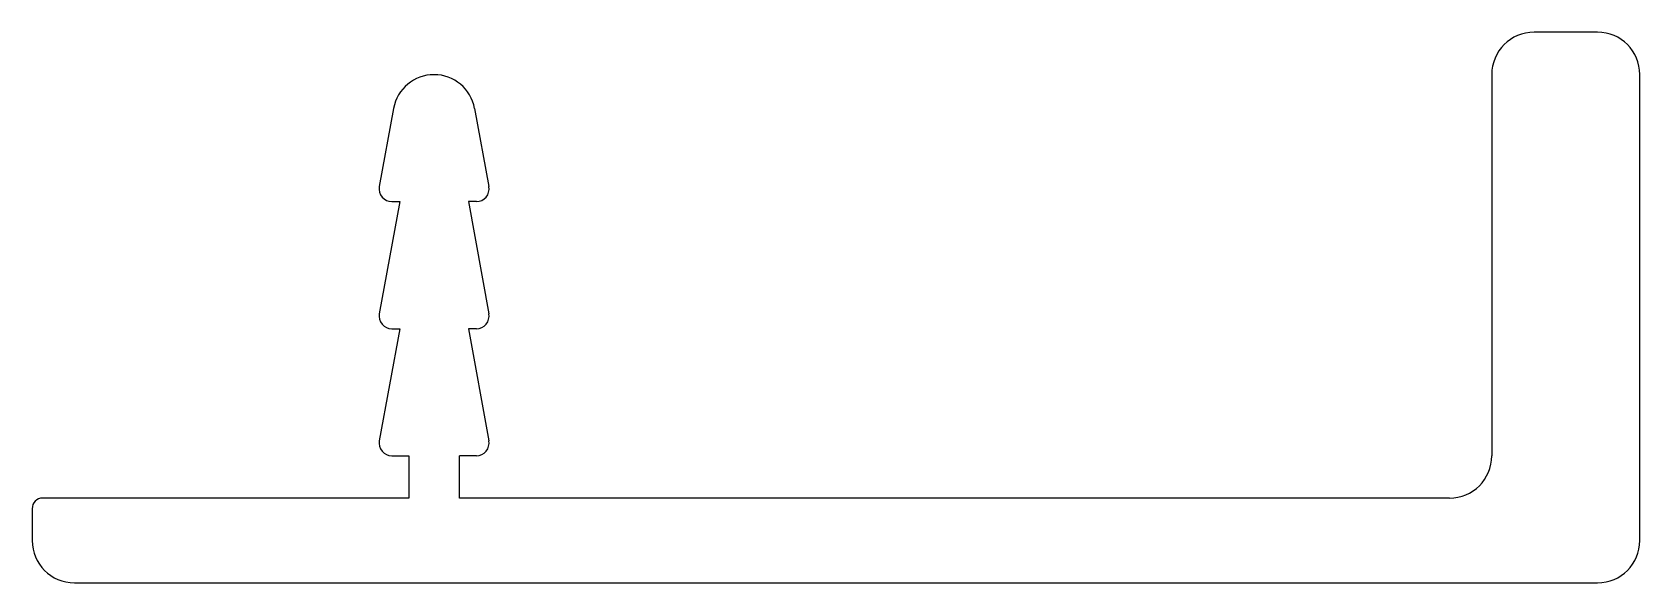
# Model space of a CAD drawing. Extents: x 591.1 to 629.1, y 640.2 to 653.2.
import ezdxf

# ---------------------------------------------------------------- set-up
doc = ezdxf.new("R2010")
doc.units = 0
doc.layers.get('0').update_dxf_attribs({"linetype": 'CONTINUOUS'})

msp = doc.modelspace()

# ---------------------------------------------------------------- linework, layer by layer
for p, q in [((628.053, 653.177), (626.553, 653.177)), ((600.555, 652.174), (600.551, 652.174)), ((625.553, 652.177), (625.553, 643.177)), ((629.053, 641.177), (629.053, 652.177)), ((599.597, 651.379), (599.258, 649.531)), ((601.509, 651.379), (601.848, 649.531)), ((599.743, 649.177), (599.258, 646.531)), ((599.553, 649.177), (599.743, 649.177)), ((601.553, 649.177), (601.363, 649.177)), ((601.363, 649.177), (601.848, 646.531)), ((599.743, 646.177), (599.258, 643.531)), ((599.553, 646.177), (599.743, 646.177)), ((601.553, 646.177), (601.363, 646.177)), ((601.363, 646.177), (601.848, 643.531)), ((599.553, 643.177), (599.953, 643.177)), ((599.953, 643.177), (599.953, 642.177)), ((601.553, 643.177), (601.153, 643.177)), ((601.153, 642.177), (601.153, 643.177)), ((591.053, 641.927), (591.053, 641.177)), ((599.953, 642.177), (591.303, 642.177)), ((624.553, 642.177), (601.153, 642.177)), ((592.053, 640.177), (628.053, 640.177))]:
    msp.add_line(p, q)
for centre, radius, start, end in [((626.553, 652.177), 1, 90, 180), ((628.053, 652.177), 1, 0, 90), ((600.551, 651.204), 0.97, 90, 169.6111), ((600.555, 651.204), 0.97, 10.3889, 90), ((599.553, 649.477), 0.3, 169.6111, 270), ((601.553, 649.477), 0.3, 270, 10.3889), ((599.553, 646.477), 0.3, 169.6111, 270), ((601.553, 646.477), 0.3, 270, 10.3889), ((599.553, 643.477), 0.3, 169.6111, 270), ((601.553, 643.477), 0.3, 270, 10.3889), ((624.553, 643.177), 1, 270, 0), ((591.303, 641.927), 0.25, 90, 180), ((592.053, 641.177), 1, 180, 270), ((628.053, 641.177), 1, 270, 0)]:
    msp.add_arc(centre, radius, start, end)

doc.saveas('drawing.dxf')
